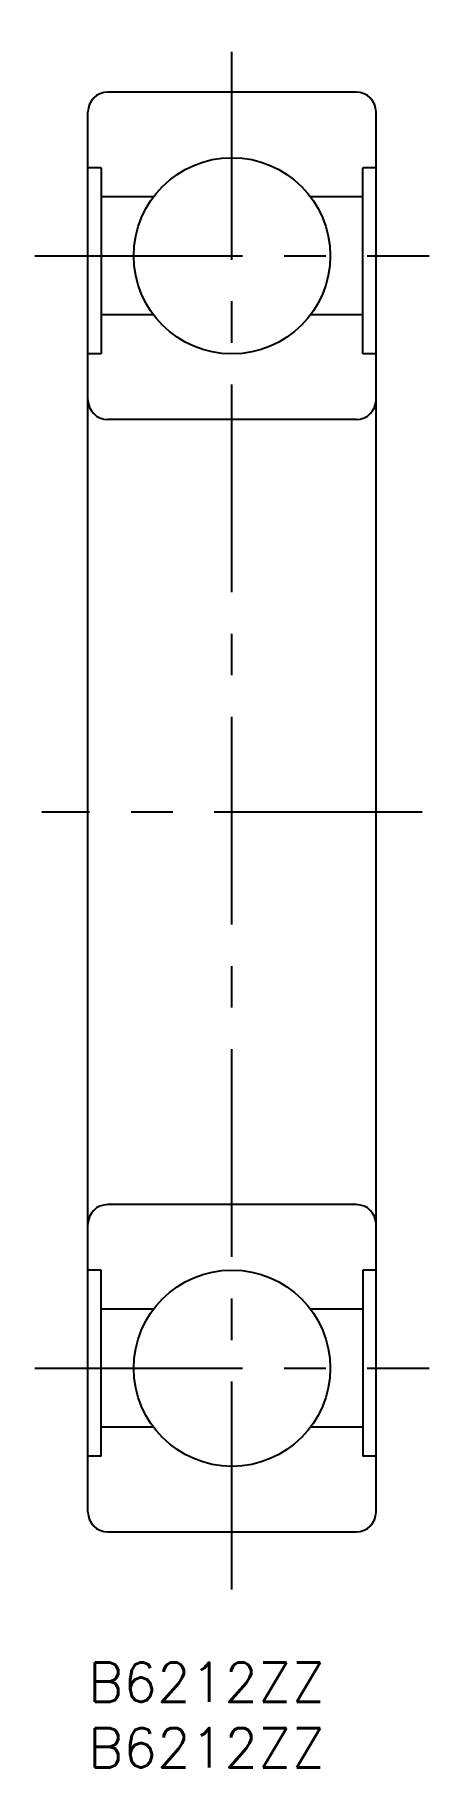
# Model space of a CAD drawing. Extents: x -4 to 26, y -8 to 124.
import ezdxf

# ---------------------------------------------------------------- set-up
doc = ezdxf.new("R2010")
doc.units = 0
doc.header["$LTSCALE"] = 0.5
doc.linetypes.add('CENTER', pattern=[50.8, 31.75, -6.35, 6.35, -6.35])
for name, color, linetype in [('MSM_CENTER', 1, 'CENTER'), ('MSM_CONTINUOUS', 7, 'CONTINUOUS'), ('MSM_PART_NUMBER', 7, 'CONTINUOUS')]:
    doc.layers.add(name, color=color, linetype=linetype)
doc.styles.get("Standard").update_dxf_attribs({"font": 'txt.shx', "height": 3, "bigfont": 'bigfont.shx'})

msp = doc.modelspace()

# ---------------------------------------------------------------- linework, layer by layer
at = {"layer": 'MSM_CENTER'}
for p, q in [((11, 5.6), (11, 124.4)), ((-4.07, 107.5), (26.07, 107.5)), ((25.52, 65), (-3.52, 65)), ((-4.07, 22.5), (26.07, 22.5))]:
    msp.add_line(p, q, dxfattribs=at)
at = {"layer": 'MSM_CONTINUOUS'}
for p, q in [((20.5, 120), (1.5, 120)), ((0, 11.5), (0, 118.5)), ((22, 11.5), (22, 118.5)), ((1.01, 114.22), (0, 114.22)), ((1.01, 114.22), (1.01, 100)), ((22, 114.22), (20.99, 114.22)), ((20.99, 100), (20.99, 114.22)), ((5, 112), (1.01, 112)), ((20.99, 112), (17, 112)), ((5, 103), (1.01, 103)), ((20.99, 103), (17, 103)), ((1.01, 100), (0, 100)), ((22, 100), (20.99, 100)), ((20.5, 95), (1.5, 95)), ((20.5, 35), (1.5, 35)), ((1.01, 30), (0, 30)), ((1.01, 15.78), (1.01, 30)), ((22, 30), (20.99, 30)), ((20.99, 30), (20.99, 15.78)), ((5, 27), (1.01, 27)), ((20.99, 27), (17, 27)), ((5, 18), (1.01, 18)), ((20.99, 18), (17, 18)), ((1.01, 15.78), (0, 15.78)), ((22, 15.78), (20.99, 15.78)), ((1.5, 10), (20.5, 10))]:
    msp.add_line(p, q, dxfattribs=at)
for centre in [(11, 107.5), (11, 22.5)]:
    msp.add_circle(centre, 7.5, dxfattribs=at)
for centre, start, end in [((1.5, 118.5), 90, 180), ((20.5, 118.5), 0, 90), ((1.5, 96.5), 180, 270), ((20.5, 96.5), 270, 0), ((1.5, 33.5), 90, 180), ((20.5, 33.5), 0, 90), ((1.5, 11.5), 180, 270), ((20.5, 11.5), 270, 0)]:
    msp.add_arc(centre, 1.5, start, end, dxfattribs=at)

# ---------------------------------------------------------------- texts
at = {"layer": 'MSM_PART_NUMBER'}
for p in [(0, -3), (0, -8)]:
    msp.add_text('B6212ZZ', height=3, dxfattribs=at).set_placement(p)

doc.saveas('drawing.dxf')
